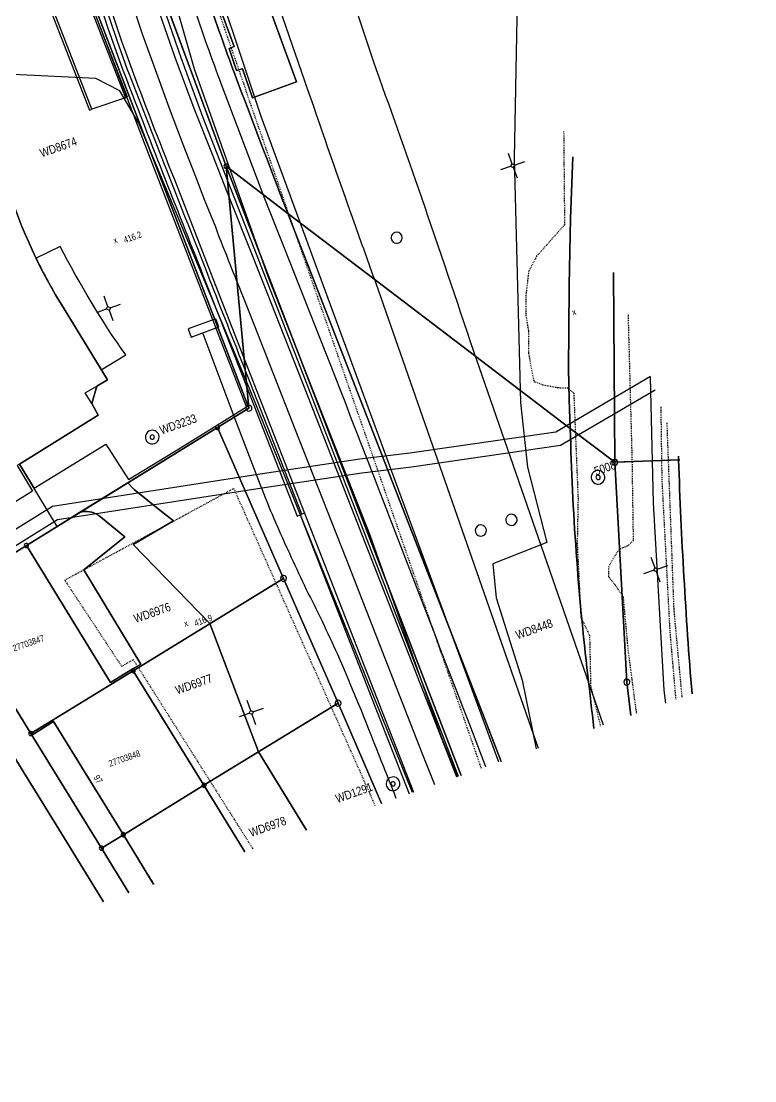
# Model space of a CAD drawing. Header units: metres. Extents: x 679883 to 680199, y 245373 to 245682.
# Drawn here: x 680017.2 to 680102.8, y 245374.4 to 245498 of the extents above; entities that cross this region are included whole.
import ezdxf

# ---------------------------------------------------------------- set-up
doc = ezdxf.new("R2010")
doc.units = ezdxf.units.M
doc.linetypes.add('DASHDOT', pattern=[1, 0.5, -0.25, 0, -0.25])
doc.layers.add('6 Referenzdaten', color=7, linetype='Continuous')
doc.styles.add('Arial Narrow', font='ARIALN.TTF')

# ---------------------------------------------------------------- blocks, each defined once
blk = doc.blocks.new('B')
at = {"layer": '6 Referenzdaten', "color": 6, "linetype": 'Continuous'}
for points in [[(970.859756, -3122.70208, 0.052584), (482.959756, -4527.70208, 0.054153), (310.359756, -5805.70208, 0.062564), (435.159756, -7397.80208), (652.659756, -8426.90208), (512.759756, -8455.40208), (389.159756, -8627.60208), (413.259756, -8780.70208), (-639.040244, -9011.80208), (-572.940244, -9335.60208), (387.559756, -9127.20208), (495.859756, -9604.50208), (1191.259756, -9458.60208), (2077.859756, -9262.50208), (2042.159756, -7993.10208), (1980.759756, -5912.00208), (1926.759756, -3682.80208)], [(950.959756, -8224.40208, -0.034166), (653.859756, -6775.90208), (342.559756, -6813.00208, 0.022934), (435.159756, -7397.80208), (624.459756, -8292.70208), (950.959756, -8224.40208)]]:
    blk.add_lwpolyline(points, format="xyb", dxfattribs=at)
blk = doc.blocks.new('B-3')
at = {"layer": '6 Referenzdaten', "color": 4, "linetype": 'Continuous'}
for points in [[(2018.320321, -14153.562725), (1932.359756, -12878.60208), (1817.959756, -11296.10208), (1678.659756, -9377.90208), (478.859756, -9638.50208), (520.659756, -9738.60208), (737.659756, -10084.70208), (832.159756, -10235.50208), (295.159756, -10338.70208), (832.759756, -11506.90208), (867.259756, -13106.20208), (1092.469959, -14153.562725)], [(-798.8229, -14153.562725), (-939.940244, -13492.10208), (-1266.640244, -11975.50208), (-1558.540244, -12040.40208), (-1233.140244, -13555.20208), (-1105.056407, -14153.562725)]]:
    blk.add_lwpolyline(points, dxfattribs=at)
blk.add_lwpolyline([(-85.540244, -11683.40208), (-345.940244, -10425.10208), (235.059756, -10223.40208), (30.959756, -9886.10208, 0.250449), (-169.340244, -9779.30208), (-469.040244, -9844.40208), (-881.540244, -9934.00208), (-491.240244, -11768.10208), (-198.140244, -11706.70208), (-85.540244, -11683.40208)], format="xyb", dxfattribs=at)
blk = doc.blocks.new('B-5')
at = {"layer": '6 Referenzdaten', "color": 4, "char_height": 100, "width": 464.1, "attachment_point": 5, "style": 'Arial Narrow'}
for s, insert in [('WD8674', (1018.259756, -5676.40208)), ('WD6976', (239.959756, -11162.70208)), ('WD6977', (419.459756, -12110.90208)), ('WD8448', (4375.959756, -12827.50208)), ('WD6978', (677.659756, -13964.70208))]:
    blk.add_mtext(s, dxfattribs=dict(at, insert=insert))
blk = doc.blocks.new('B-7')
at = {"layer": '6 Referenzdaten', "color": 4, "char_height": 100, "attachment_point": 7, "style": 'Arial Narrow'}
for s, insert, width in [('WD3233', (1035.712697, -9240.785642), 464.1), ('5008', (5653.623392, -11380.50208), 264.6), ('WD1291', (1535.583285, -13977.785642), 464.1)]:
    blk.add_mtext(s, dxfattribs=dict(at, insert=insert, width=width))
blk = doc.blocks.new('B-9')
at = {"layer": '6 Referenzdaten', "color": 4, "linetype": 'Continuous'}
for points in [[(6635.422543, -7783.183533), (6371.759756, -8453.20208), (6100.159756, -9178.70208), (5918.359756, -9672.00208), (5768.459756, -10094.10208), (5654.359756, -10437.20208), (5553.559756, -10760.00208), (5910.159756, -11304.50208), (6635.422543, -9211.086908)], [(-1418.531867, -14153.562725), (-1629.740244, -13180.60208), (-2306.640244, -10061.20208), (-3604.440244, -9660.00208), (-2960.640244, -12668.50208), (-2640.899018, -14153.562725)], [(-1105.056407, -14153.562725), (-1233.140244, -13555.20208), (-1558.540244, -12040.40208), (-1562.940244, -12019.80208), (-1960.240244, -10168.30208), (-2306.640244, -10061.20208), (-1629.740244, -13180.60208), (-1418.531867, -14153.562725)]]:
    blk.add_lwpolyline(points, dxfattribs=at)
blk.add_lwpolyline([(5103.27559, -14153.562725), (5189.159756, -13769.80208), (5910.159756, -11304.50208), (5553.559756, -10760.00208, 0.02332), (4786.159756, -13546.20208, 0.001121), (4646.943562, -14153.562725)], format="xyb", dxfattribs=at)
blk = doc.blocks.new('B-10')
at = {"layer": '6 Referenzdaten', "color": 4, "linetype": 'Continuous'}
blk.add_lwpolyline([(6635.422543, -11485.544575, 0.000147), (6621.659756, -11526.70208, 0.011802), (5859.522798, -14153.562725)], format="xyb", dxfattribs=at)
blk = doc.blocks.new('B-11')
at = {"layer": '6 Referenzdaten', "color": 6, "linetype": 'Continuous'}
for points in [[(6635.422543, -9211.086908), (5910.159756, -11304.50208), (6013.059756, -11336.60208), (6025.959756, -11340.60208), (6621.659756, -11526.70208, -0.000147), (6635.422543, -11485.544575)], [(5859.522798, -14153.562725, -0.011802), (6621.659756, -11526.70208), (6025.959756, -11340.60208), (6013.059756, -11336.60208), (5910.159756, -11304.50208), (5189.159756, -13769.80208), (5103.27559, -14153.562725)]]:
    blk.add_lwpolyline(points, format="xyb", dxfattribs=at)
blk = doc.blocks.new('B-12')
at = {"layer": '6 Referenzdaten', "color": 9, "linetype": 'Continuous'}
for points in [[(3240.659756, -4656.60208, 0.007796), (3242.959756, -5618.60208, -0.00007), (3275.859756, -7042.80208, -0.000015), (3285.259756, -7296.70208), (4043.059756, -8453.70208), (4739.059756, -9516.40208), (5553.559756, -10760.00208), (5654.359756, -10437.20208), (5768.459756, -10094.10208), (5918.359756, -9672.00208), (6100.159756, -9178.70208), (6371.759756, -8453.20208), (6635.422543, -7783.183533)], [(4646.943562, -14153.562725, -0.001121), (4786.159756, -13546.20208, -0.02332), (5553.559756, -10760.00208), (4739.059756, -9516.40208), (4043.059756, -8453.70208), (3285.259756, -7296.70208), (3482.859756, -13624.40208), (3498.433324, -14153.562725)], [(1092.469959, -14153.562725), (867.259756, -13106.20208), (832.759756, -11506.90208), (295.159756, -10338.70208), (832.159756, -10235.50208), (737.659756, -10084.70208), (520.659756, -9738.60208), (478.859756, -9638.50208), (-169.340244, -9779.30208, -0.250449), (30.959756, -9886.10208), (235.059756, -10223.40208), (-345.940244, -10425.10208), (-85.540244, -11683.40208), (-198.140244, -11706.70208), (-194.040244, -11726.50208), (138.759756, -13261.90208), (330.469119, -14153.562725)]]:
    blk.add_lwpolyline(points, format="xyb", dxfattribs=at)
blk.add_lwpolyline([(3889.159756, -5884.30208), (3346.759756, -5888.00208), (3347.359756, -5528.80208), (3276.359756, -5525.40208), (3279.559756, -5255.60208), (3342.659756, -5253.90208), (3331.159756, -4260.10208), (3334.559756, -4263.70208), (3327.059756, -3351.70208), (3865.859756, -3349.80208), (3875.359756, -4385.90208), (3889.159756, -5884.30208)], dxfattribs=at)
blk = doc.blocks.new('B-13')
at = {"layer": '6 Referenzdaten', "color": 4, "linetype": 'Continuous'}
blk.add_lwpolyline([(1951.059756, -3690.80208), (2099.459756, -9288.00208), (2788.459756, -6538.10208), (3285.259756, -7296.70208, 0.000015), (3275.859756, -7042.80208, 0.00007), (3242.959756, -5618.60208, -0.007796), (3240.659756, -4656.60208, -0.013163)], format="xyb", dxfattribs=at)
blk.add_lwpolyline([(3498.433324, -14153.562725), (3482.859756, -13624.40208), (3285.259756, -7296.70208), (2788.459756, -6538.10208), (2099.459756, -9288.00208), (1678.659756, -9377.90208), (1817.959756, -11296.10208), (1932.359756, -12878.60208), (2018.320321, -14153.562725)], dxfattribs=at)
blk = doc.blocks.new('B-14')
at = {"layer": '6 Referenzdaten', "color": 6, "char_height": 75, "width": 396.9, "attachment_point": 5, "style": 'Arial Narrow'}
for s, insert in [('27703847', (-1239.140244, -11016.70208)), ('27703848', (-631.540244, -12657.50208))]:
    blk.add_mtext(s, dxfattribs=dict(at, insert=insert))
at = {"layer": '6 Referenzdaten', "color": 6, "insert": (-1001.040244, -12783.70208), "char_height": 74.99995, "width": 99.224934, "attachment_point": 5, "rotation": 281.970007, "style": 'Arial Narrow'}
blk.add_mtext('97', dxfattribs=at)
blk = doc.blocks.new('B-17')
at = {"layer": '6 Referenzdaten', "color": 6, "linetype": 'Continuous'}
for points in [[(5622.5185, 9759.471655), (5123.459756, 8754.19792, 0.029741), (4035.759756, 6297.09792, 0.024461), (3203.859756, 3741.29792, 0.02031), (2731.659756, 1850.49792, 0.018273), (2374.859756, -75.60208, 0.029687), (2035.659756, -4218.60208), (2027.259756, -4547.40208), (2027.959756, -5078.30208, 0.002999), (2111.659756, -7645.10208, 0.002427), (2156.759756, -9006.10208), (2210.859756, -10663.40208), (2245.759756, -10661.80208), (2333.659756, -13301.00208), (2361.637627, -14153.562725)], [(5801.037267, 9759.471655, 0.002782), (5156.459756, 8471.29792, 0.016063), (4363.659756, 6726.29792, 0.013126), (3827.159756, 5318.09792, 0.01278), (3392.159756, 3939.89792, 0.006967), (3091.059756, 2834.59792, 0.010888), (2790.259756, 1548.29792, 0.007298), (2593.659756, 535.29792, 0.013019), (2446.459756, -433.50208, 0.015108), (2193.659756, -2869.80208, 0.020047), (2128.059756, -5024.70208, 0.007122), (2168.259756, -6484.70208), (2204.959756, -7645.10208), (2238.459756, -8671.50208), (2300.359756, -10659.20208), (2388.759756, -13338.90208), (2415.77092, -14153.562725)], [(2949.112693, -14153.562725), (2948.159756, -14122.20208), (2892.359756, -12435.50208), (2790.259756, -9200.50208), (2731.759756, -7645.10208), (2701.259756, -6837.30208), (2685.559756, -6358.20208), (2663.959756, -5778.30208), (2652.159756, -5142.20208), (2653.559756, -4601.90208, -0.010588)], [(2160.059756, -7475.50208, -0.000667), (2081.659756, -5080.90208)], [(2203.759756, -8798.50208, 0.000606), (2165.859756, -7645.10208)]]:
    blk.add_lwpolyline(points, format="xyb", dxfattribs=at)
for points in [[(2759.559756, -4636.40208), (2788.459756, -6538.10208), (2819.959756, -7645.10208), (3005.618402, -14153.562725)], [(1533.659756, -5389.90208), (1486.959756, -3815.90208), (1525.659756, -3232.90208), (1495.059756, -3230.90208), (1456.359756, -3815.30208), (1503.159756, -5389.60208), (1533.659756, -5389.90208)], [(1974.159756, -5393.70208), (1927.559756, -3823.90208), (1964.759756, -3262.10208), (1938.059756, -3260.30208), (1900.759756, -3823.40208), (1947.459756, -5393.50208), (1974.159756, -5393.70208)], [(2079.759756, -4730.40208), (2086.959756, -4233.80208)], [(2715.259756, -5169.20208), (2719.959756, -4539.90208)], [(2081.659756, -5080.90208), (2079.759756, -4730.40208)], [(2726.259756, -5917.00208), (2715.259756, -5169.20208)], [(2747.959756, -6621.60208), (2726.259756, -5917.00208)], [(2780.959756, -7645.10208), (2747.959756, -6621.60208)], [(2165.859756, -7645.10208), (2160.059756, -7475.50208)], [(2830.359756, -9179.80208), (2780.959756, -7645.10208)], [(2083.859756, -8277.70208), (2082.759756, -8177.20208), (1740.059756, -8180.80208), (1741.159756, -8281.20208), (2083.859756, -8277.70208)], [(2268.459756, -10660.70208), (2203.759756, -8798.50208)], [(2956.859756, -13652.90208), (2830.359756, -9179.80208)], [(2268.459756, -10660.70208), (2245.759756, -10661.80208)], [(2300.359756, -10659.20208), (2268.459756, -10660.70208)], [(2970.330289, -14153.562725), (2956.859756, -13652.90208)]]:
    blk.add_lwpolyline(points, dxfattribs=at)
blk = doc.blocks.new('B-18')
at = {"layer": '6 Referenzdaten', "color": 9, "linetype": 'Continuous'}
for points in [[(5881.200558, 9759.471655, 0.001202), (5811.959756, 9512.69792, 0.004445), (5565.759756, 8612.39792, 0.007536), (5363.359756, 7817.09792, 0.019527), (4679.059756, 4441.89792, 0.014498), (4325.859756, 2014.19792, 0.022759), (4041.559756, -2190.60208, 0.008923), (3992.959756, -4768.00208), (3987.859756, -5345.20208), (3983.059756, -6012.00208, 0.002633), (3976.759756, -7645.10208, 0.001186), (3979.659756, -8404.20208), (3956.501075, -14153.562725)], [(4763.015479, -14153.562726), (4790.959756, -9539.70208, 0.003219), (4816.459756, -7645.10208, 0.002901), (4816.359756, -5956.10208, 0.004015), (4853.459756, -2793.10208), (4874.959756, -2132.40208), (4887.159756, -1749.90208, -0.014323), (5017.759756, 456.09792, -0.012839), (5226.759756, 2511.69792, -0.014174), (5658.859756, 5227.59792, -0.014893), (6194.759756, 7745.79792, -0.008685), (6635.422543, 9406.465312)], [(4385.559756, -7921.00208, 1.031218), (4391.559756, -8050.80208, 0.969727), (4385.559756, -7921.00208)], [(4171.959756, -11470.40208, 0.96878), (4168.959756, -11600.30208, 1.032226), (4171.959756, -11470.40208)], [(4552.059756, -11601.60208, 1), (4550.159756, -11471.60208, 1), (4552.059756, -11601.60208)]]:
    blk.add_lwpolyline(points, format="xyb", dxfattribs=at)
blk = doc.blocks.new('B-21')
at = {"layer": '6 Referenzdaten', "color": 4, "linetype": 'Continuous'}
for points in [[(6635.422543, -10500.343054), (5381.359756, -10744.30208), (3691.859756, -10408.00208), (3118.859756, -10281.50208), (1965.159756, -10057.60208), (-441.540244, -9605.50208), (-1698.640244, -9880.20208), (-2254.640244, -9866.10208), (-3654.740244, -9550.30208), (-5143.040244, -9399.70208), (-5405.140244, -9499.40208), (-5628.340244, -9676.10208), (-5767.840244, -9956.90208), (-7639.940244, -14083.70208), (-7686.762225, -14153.562725)], [(-7495.848431, -14153.562725), (-5624.640244, -10028.10208), (-5501.140244, -9779.50208), (-5325.140244, -9640.20208), (-5121.440244, -9562.70208), (-3689.740244, -9706.50208), (-2275.340244, -10024.00208), (-1690.640244, -10042.20208), (-440.140244, -9768.90208), (1935.159756, -10214.70208), (3088.459756, -10438.50208), (3657.259756, -10564.20208), (5382.159756, -10907.10208), (6635.422543, -10663.296346)]]:
    blk.add_lwpolyline(points, dxfattribs=at)
blk = doc.blocks.new('B-22')
at = {"layer": '6 Referenzdaten', "color": 4, "linetype": 'Continuous'}
for points in [[(2677.839732, -14153.562725), (2665.159756, -13776.60208), (2625.259756, -12646.40208), (2583.859756, -11321.40208), (2526.959756, -9699.90208), (2479.959756, -8311.90208), (2469.159756, -8028.20208, -0.002339), (2452.059756, -7642.30208, -0.003174), (2436.559756, -7169.20208), (2421.859756, -6834.10208), (2412.659756, -6538.00208), (2401.159756, -6131.50208), (2392.259756, -5718.00208), (2387.359756, -5249.10208), (2385.459756, -4759.10208), (2390.359756, -4351.60208), (2400.459756, -3873.10208, -0.00218), (2433.759756, -3186.70208, -0.009896), (2511.459756, -2146.40208, -0.021422), (2882.359756, 658.89792, -0.016663), (3419.059756, 3028.79792, -0.031025), (4411.059756, 6110.39792, -0.024329), (5644.659756, 8907.89792)], [(3311.291247, -14153.562725), (3295.859756, -13629.70208, 0.000972), (3250.759756, -12087.50208), (3201.059756, -10338.00208, 0.00059), (3161.459756, -8977.50208), (3111.359756, -7645.10208), (3088.859756, -7048.10208), (3055.959756, -5622.50208, -0.007745), (3053.659756, -4654.10208, -0.013149), (3118.559756, -2988.40208, -0.015228), (3266.559756, -1438.30208, -0.019044), (3537.659756, 414.79792)], [(2201.976255, -14153.562725, 0.000079), (2192.759756, -13911.00208, 0.001303), (2180.159756, -13604.60208, 0.010228), (2117.259756, -12343.10208, 0.01306), (2025.859756, -11501.60208, -0.005498), (1987.059756, -11099.90208, -0.005837), (1946.359756, -10602.20208, -0.006607), (1925.559756, -10178.70208), (1905.559756, -9322.10208), (1884.959756, -8291.50208)]]:
    blk.add_lwpolyline(points, format="xyb", dxfattribs=at)
blk = doc.blocks.new('B-23')
at = {"layer": '6 Referenzdaten', "color": 6, "linetype": 'Continuous'}
for points in [[(1947.459756, -5393.50208), (1533.659756, -5389.90208)], [(-639.040244, -9011.80208), (-673.340244, -9017.90208), (-603.840244, -9360.90208), (-840.340244, -9412.40208), (-1273.040244, -9505.90208), (-1444.340244, -8693.50208), (-1627.840244, -7842.80208)], [(389.159756, -8627.60208), (356.859756, -8483.40208), (512.759756, -8455.40208)]]:
    blk.add_lwpolyline(points, dxfattribs=at)
blk = doc.blocks.new('B-24')
at = {"layer": '6 Referenzdaten', "color": 6, "linetype": 'Continuous'}
for points in [[(5607.420958, 9759.471655), (5110.959756, 8764.39792), (4543.159756, 7543.39792), (4035.759756, 6297.09792), (3587.659756, 5028.79792), (3203.859756, 3741.29792), (2949.159756, 2804.59792), (2731.659756, 1850.49792), (2540.159756, 890.79792), (2374.859756, -75.60208), (2327.559756, -50.30208), (2101.359756, -2228.60208), (1951.059756, -3690.80208), (2099.459756, -9288.00208), (1678.659756, -9377.90208), (1817.959756, -11296.10208), (1932.359756, -12878.60208), (2018.320321, -14153.562725)], [(6635.422543, 8582.560046), (6474.359756, 8459.69792), (6056.359756, 7676.69792), (5317.859756, 6083.19792), (4670.959756, 4450.99792), (4123.459756, 2786.19792), (3798.259756, 2873.59792), (3367.359756, 1022.39792), (3053.859756, -851.10208), (2853.659756, -2739.00208), (2765.559756, -4638.30208), (2788.459756, -6538.10208), (3005.636921, -14153.562725)], [(5103.276818, -14153.562725), (5189.159756, -13769.80208), (5910.159756, -11304.50208), (6635.422543, -9211.086908)], [(6635.422543, -9211.086908), (5910.159756, -11304.50208), (6635.422543, -11531.033933)], [(1817.959756, -11296.10208), (1678.659756, -9377.90208), (-881.540244, -9934.00208), (-1616.140244, -10093.50208), (-1960.240244, -10168.30208), (-1562.940244, -12019.80208), (-194.040244, -11726.50208), (1817.959756, -11296.10208)], [(-1105.056407, -14153.562725), (-1233.140244, -13555.20208), (-1562.940244, -12019.80208), (-1960.240244, -10168.30208), (-3931.040244, -9559.00208), (-3468.340244, -11714.60208), (-3080.640244, -13524.30208), (-2945.451904, -14153.562725)], [(1932.359756, -12878.60208), (1817.959756, -11296.10208), (-194.040244, -11726.50208), (-1562.940244, -12019.80208), (-1233.140244, -13555.20208), (-939.940244, -13492.10208), (138.759756, -13261.90208), (1932.359756, -12878.60208)], [(6635.422543, -11531.033933), (5910.159756, -11304.50208), (5189.159756, -13769.80208), (5103.276818, -14153.562725)], [(2018.320321, -14153.562725), (1932.359756, -12878.60208), (138.759756, -13261.90208), (-939.940244, -13492.10208), (-1233.140244, -13555.20208), (-1105.056407, -14153.562725)]]:
    blk.add_lwpolyline(points, dxfattribs=at)
for points in [[(3005.636921, -14153.562725), (2788.459756, -6538.10208), (2765.559756, -4638.30208), (2853.659756, -2739.00208), (3053.859756, -851.10208), (3367.359756, 1022.39792), (3798.259756, 2873.59792), (3805.759756, 2977.69792), (3727.659756, 2984.59792, -0.027439), (4722.059756, 6066.79792, -0.027028), (6025.059756, 8976.29792), (6442.602538, 9759.471655)], [(2099.459756, -9288.00208), (1951.059756, -3690.80208), (2101.359756, -2228.60208), (-697.040244, -728.00208), (-1359.240244, -2096.10208, 0.081957), (-2193.240244, -4919.70208, 0.081953), (-2076.140244, -7861.60208), (-1619.540244, -10076.90208), (-1616.140244, -10093.50208), (-881.540244, -9934.00208), (1678.659756, -9377.90208), (2099.459756, -9288.00208)]]:
    blk.add_lwpolyline(points, format="xyb", dxfattribs=at)
blk = doc.blocks.new('B-25')
at = {"layer": '6 Referenzdaten', "color": 3, "linetype": 'DASHDOT'}
blk.add_lwpolyline([(3254.449448, -14153.562725), (3301.559756, -5766.80208, -0.003622), (3332.159756, -3061.30208, -0.010504), (3437.959756, -357.60208, -0.040149), (4546.859756, 7356.39792), (2252.459756, 7723.99792)], format="xyb", dxfattribs=at)
blk.add_lwpolyline([(3254.449448, -14153.562725), (3301.559756, -5766.80208, -0.003622), (3332.159756, -3061.30208, -0.010504), (3437.959756, -357.60208, -0.040149), (4546.859756, 7356.39792), (2252.459756, 7723.99792)], format="xyb", dxfattribs=at)
blk.add_lwpolyline([(-1562.340244, -12019.60208), (-1268.940244, -11956.80208), (-797.648931, -14153.562725)], dxfattribs=at)
blk.add_lwpolyline([(-1562.340244, -12019.60208), (-1268.940244, -11956.80208), (-797.648931, -14153.562725)], dxfattribs=at)
blk = doc.blocks.new('B-27')
at = {"layer": '6 Referenzdaten', "color": 3, "linetype": 'DASHDOT'}
for points in [[(6635.422543, -7466.064831), (6281.859756, -8497.70208), (5850.459756, -8736.50208), (5706.259756, -8870.90208), (5579.659756, -9127.70208), (5504.659756, -9339.90208), (5473.059756, -9525.10208), (5386.059756, -9766.30208), (5336.359756, -10101.10208), (5426.559756, -10176.50208), (5579.659756, -10264.30208), (5680.659756, -10301.90208), (5728.659756, -10384.90208), (5365.659756, -11562.70208), (5180.959756, -12055.50208), (4936.059756, -12875.10208), (4960.759756, -13110.50208)], [(5813.059756, -12237.30208), (6113.659756, -11344.30208), (6635.422543, -9730.359431)], [(-595.040244, -10464.00208), (1619.259756, -10112.70208), (1928.859756, -13998.10208), (1937.575553, -14153.562725)], [(-595.040244, -10464.00208), (-304.040244, -11633.20208), (-150.640244, -11603.90208), (429.358629, -14153.562725)], [(5326.459756, -13433.80208), (5481.759756, -12822.40208), (5438.259756, -12653.90208), (5399.659756, -12545.90208), (5438.559756, -12431.80208), (5517.859756, -12360.10208), (5599.759756, -12296.30208), (5653.859756, -12274.30208), (5728.759756, -12274.80208), (5813.059756, -12237.30208)], [(4960.759756, -13110.60208), (4776.859756, -13669.20208), (4727.00577, -14153.562725)], [(5175.349745, -14153.562725), (5210.959756, -13979.70208), (5326.459756, -13433.80208)]]:
    blk.add_lwpolyline(points, dxfattribs=at)
blk = doc.blocks.new('B-28')
at = {"layer": '6 Referenzdaten', "color": 3, "char_height": 75, "width": 44.8875, "attachment_point": 7, "style": 'Arial Narrow'}
for insert in [(1261.150022, -6957.269154), (6024.650022, -9529.869154), (547.550022, -11447.969154)]:
    blk.add_mtext('x', dxfattribs=dict(at, insert=insert))
blk = doc.blocks.new('B-29')
at = {"layer": '6 Referenzdaten', "color": 3, "char_height": 75, "width": 223.65, "attachment_point": 7, "style": 'Arial Narrow'}
for s, insert in [('416.2', (1377.680613, -6992.829484)), ('416.9', (664.080613, -11483.529484))]:
    blk.add_mtext(s, dxfattribs=dict(at, insert=insert))
blk = doc.blocks.new('B-30')
at = {"layer": '6 Referenzdaten', "color": 3, "linetype": 'DASHDOT'}
blk.add_lwpolyline([(6635.422543, -11074.928047), (5987.959756, -13150.00208), (5734.15339, -14153.562725)], dxfattribs=at)
blk = doc.blocks.new('B-31')
at = {"layer": '6 Referenzdaten', "color": 3, "linetype": 'DASHDOT'}
blk.add_lwpolyline([(5661.933441, -14153.562725), (5863.559756, -13374.90208), (6364.159756, -11680.30208), (6635.422543, -10876.310405)], dxfattribs=at)
blk = doc.blocks.new('B-32')
at = {"layer": '6 Referenzdaten', "color": 4, "linetype": 'Continuous'}
for points in [[(3471.480048, -14153.562724), (3368.659756, -6126.10208), (3408.359756, -3927.60208), (3501.159756, -2317.90208), (3954.159756, 837.59792), (3455.359756, 970.19792), (3224.059756, -398.00208), (2986.659756, -2548.00208), (2814.759756, -5342.70208), (2821.359756, -7910.30208), (2933.259756, -11164.90208), (2933.459756, -13639.00208), (2956.446847, -14153.562725)], [(2404.179803, -14153.562725), (2181.659756, -9072.90208), (1996.859756, -5723.70208), (1914.559756, -5294.30208), (1696.659756, -5067.60208), (581.559756, -4610.00208), (226.959756, -4509.40208), (-956.240244, -4712.00208), (-1495.040244, -4688.00208), (-2721.740244, -5029.40208), (-4606.940244, -4828.20208)], [(6635.422543, -5844.965533), (5989.359756, -7567.70208), (5104.659756, -10282.30208), (4932.259756, -11018.70208), (4851.159756, -11924.90208), (4173.659756, -11947.60208), (4081.259756, -12336.30208), (4046.159756, -13342.10208), (3934.02386, -14153.562725)], [(5533.760798, -14153.562725), (5569.059756, -14006.00208), (6178.859756, -11901.00208), (6635.422543, -10508.028426)]]:
    blk.add_lwpolyline(points, dxfattribs=at)
blk = doc.blocks.new('LFP3BO')
at = {"layer": '6 Referenzdaten', "color": 6, "linetype": 'Continuous'}
for points in [[(5588.759756, -11405.50208, 1), (5748.759756, -11405.50208, 1), (5588.759756, -11405.50208)], [(5643.759756, -11405.50208, 1), (5693.759756, -11405.50208, 1), (5643.759756, -11405.50208)]]:
    blk.add_lwpolyline(points, format="xyb", dxfattribs=at)
blk = doc.blocks.new('LFP3BO-2')
at = {"layer": '6 Referenzdaten', "color": 6, "linetype": 'Continuous'}
for points in [[(2143.159756, -13981.00208, 1), (2303.159756, -13981.00208, 1), (2143.159756, -13981.00208)], [(2198.159756, -13981.00208, 1), (2248.159756, -13981.00208, 1), (2198.159756, -13981.00208)]]:
    blk.add_lwpolyline(points, format="xyb", dxfattribs=at)
blk = doc.blocks.new('LFP3BO-3')
at = {"layer": '6 Referenzdaten', "color": 6, "linetype": 'Continuous'}
for points in [[(843.359756, -9231.10208, 1), (1003.359756, -9231.10208, 1), (843.359756, -9231.10208)], [(898.359756, -9231.10208, 1), (948.359756, -9231.10208, 1), (898.359756, -9231.10208)]]:
    blk.add_lwpolyline(points, format="xyb", dxfattribs=at)
blk = doc.blocks.new('91')
at = {"layer": '6 Referenzdaten', "color": 4, "linetype": 'Continuous'}
for points in [[(-3118.640244, -5543.00208, -0.082899), (-2936.940244, -4661.10208, -0.045561), (-2491.140244, -3721.80208), (-2173.440244, -3131.90208), (-1638.340244, -2140.90208), (-1309.740244, -1528.80208, 0.057731), (-983.840244, -817.00208, -0.007818), (-940.340244, -677.90208), (-2140.940244, -430.90208, -0.000879), (-2413.340244, -924.20208), (-3351.840244, -2622.30208, -0.763759), (-3640.040244, -2590.00208, -0.000099), (-3644.440244, -2523.50208), (-3713.140244, -2645.60208), (-4509.540244, -4042.30208), (-4488.840244, -4406.60208, -0.127832), (-4767.640244, -5889.90208), (-5048.740244, -6535.20208), (-5302.340244, -7113.70208), (-5529.340244, -7645.10208), (-5602.140244, -7815.60208), (-5082.840244, -9249.30208, -0.282046), (-4151.340244, -9076.80208, -0.225917), (-3604.440244, -9660.00208), (-2306.640244, -10061.20208), (-2558.440244, -8795.50208), (-2719.540244, -8045.40208), (-2805.640244, -7645.10208), (-2935.040244, -7042.90208), (-3065.140244, -6415.10208, -0.056536), (-3118.640244, -5543.00208)], [(-3308.240244, -3342.20208, -0.012741), (-2664.040244, -2133.80208, -0.029643), (-2409.240244, -1730.10208, -0.31262), (-2342.040244, -1714.30208, -0.438009), (-2312.740244, -1796.40208, -0.017201), (-2511.840244, -2243.40208, -0.012503), (-3072.340244, -3279.10208, -0.007395), (-3348.640244, -3721.70208, -0.385024), (-3422.640244, -3737.40208, -0.405369), (-3452.340244, -3667.10208, -0.02054), (-3308.240244, -3342.20208)], [(-4857.840244, -7645.10208, -0.022215), (-4514.640244, -6835.30208), (-4332.540244, -6422.30208, -0.362206), (-4209.940244, -6366.10208, -0.474643), (-4150.040244, -6515.20208), (-4504.440244, -7288.10208, -0.01226), (-4671.640244, -7645.10208, -0.016664), (-4922.340244, -8107.90208, -1), (-5012.540244, -8072.10208), (-4871.140244, -7680.20208, -0.003435), (-4857.840244, -7645.10208)], [(-3470.340244, -7645.10208, -0.037882), (-3550.240244, -7199.10208, -0.95146), (-3391.840244, -7164.20208, -0.058182), (-3265.040244, -7645.10208, -0.022099), (-3246.440244, -7835.10208, -0.870473), (-3401.240244, -7875.00208, -0.019511), (-3470.340244, -7645.10208)], [(-4531.240244, -8267.10208), (-4256.140244, -7645.10208), (-4064.240244, -7211.40208, -0.293405), (-4016.040244, -7177.00208, -0.38805), (-3969.640244, -7217.80208), (-3879.140244, -7645.10208), (-3711.240244, -8437.70208, -0.667787), (-3843.140244, -8557.90208, 0.113104), (-4438.040244, -8425.60208, -0.664878), (-4531.240244, -8267.10208)]]:
    blk.add_lwpolyline(points, format="xyb", dxfattribs=at)
blk = doc.blocks.new('GPM-12')
at = {"layer": '6 Referenzdaten', "color": 6, "linetype": 'Continuous'}
blk.add_lwpolyline([(5189.159756, -13734.80208, 1), (5189.159756, -13804.80208, 1), (5189.159756, -13734.80208)], format="xyb", dxfattribs=at)
blk = doc.blocks.new('GPBOL-42')
at = {"layer": '6 Referenzdaten', "color": 6, "linetype": 'Continuous'}
blk.add_lwpolyline([(-1233.140244, -13530.20208, 1), (-1233.140244, -13580.20208, 1), (-1233.140244, -13530.20208)], format="xyb", dxfattribs=at)
blk = doc.blocks.new('GPBOL-43')
at = {"layer": '6 Referenzdaten', "color": 6, "linetype": 'Continuous'}
blk.add_lwpolyline([(-939.940244, -13467.10208, 1), (-939.940244, -13517.10208, 1), (-939.940244, -13467.10208)], format="xyb", dxfattribs=at)
blk = doc.blocks.new('GPBOL-44')
at = {"layer": '6 Referenzdaten', "color": 6, "linetype": 'Continuous'}
blk.add_lwpolyline([(138.759756, -13236.90208, 1), (138.759756, -13286.90208, 1), (138.759756, -13236.90208)], format="xyb", dxfattribs=at)
blk = doc.blocks.new('GPM-13')
at = {"layer": '6 Referenzdaten', "color": 6, "linetype": 'Continuous'}
blk.add_lwpolyline([(1932.359756, -12843.60208, 1), (1932.359756, -12913.60208, 1), (1932.359756, -12843.60208)], format="xyb", dxfattribs=at)
blk = doc.blocks.new('GPBOL-45')
at = {"layer": '6 Referenzdaten', "color": 6, "linetype": 'Continuous'}
blk.add_lwpolyline([(-1562.940244, -11994.80208, 1), (-1562.940244, -12044.80208, 1), (-1562.940244, -11994.80208)], format="xyb", dxfattribs=at)
blk = doc.blocks.new('GPBOL-46')
at = {"layer": '6 Referenzdaten', "color": 6, "linetype": 'Continuous'}
blk.add_lwpolyline([(-194.040244, -11701.50208, 1), (-194.040244, -11751.50208, 1), (-194.040244, -11701.50208)], format="xyb", dxfattribs=at)
blk = doc.blocks.new('GPM-14')
at = {"layer": '6 Referenzdaten', "color": 6, "linetype": 'Continuous'}
blk.add_lwpolyline([(5910.159756, -11269.50208, 1), (5910.159756, -11339.50208, 1), (5910.159756, -11269.50208)], format="xyb", dxfattribs=at)
blk = doc.blocks.new('GPM-15')
at = {"layer": '6 Referenzdaten', "color": 6, "linetype": 'Continuous'}
blk.add_lwpolyline([(1817.959756, -11261.10208, 1), (1817.959756, -11331.10208, 1), (1817.959756, -11261.10208)], format="xyb", dxfattribs=at)
blk = doc.blocks.new('GPBOL-49')
at = {"layer": '6 Referenzdaten', "color": 6, "linetype": 'Continuous'}
blk.add_lwpolyline([(-881.540244, -9909.00208, 1), (-881.540244, -9959.00208, 1), (-881.540244, -9909.00208)], format="xyb", dxfattribs=at)
blk = doc.blocks.new('GPBOL-50')
at = {"layer": '6 Referenzdaten', "color": 6, "linetype": 'Continuous'}
blk.add_lwpolyline([(1678.659756, -9352.90208, 1), (1678.659756, -9402.90208, 1), (1678.659756, -9352.90208)], format="xyb", dxfattribs=at)
blk = doc.blocks.new('GPM-16')
at = {"layer": '6 Referenzdaten', "color": 6, "linetype": 'Continuous'}
blk.add_lwpolyline([(2099.459756, -9253.00208, 1), (2099.459756, -9323.00208, 1), (2099.459756, -9253.00208)], format="xyb", dxfattribs=at)
blk = doc.blocks.new('GPBOL-52')
at = {"layer": '6 Referenzdaten', "color": 6, "linetype": 'Continuous'}
blk.add_lwpolyline([(2788.459756, -6513.10208, 1), (2788.459756, -6563.10208, 1), (2788.459756, -6513.10208)], format="xyb", dxfattribs=at)
blk = doc.blocks.new('118')
at = {"layer": '6 Referenzdaten', "color": 3, "linetype": 'DASHDOT'}
blk.add_lwpolyline([(-1959.540244, -10168.10208), (-1562.340244, -12019.60208)], dxfattribs=at)
blk.add_lwpolyline([(-1959.540244, -10168.10208), (-1562.340244, -12019.60208)], dxfattribs=at)
blk = doc.blocks.new('NETZKR-6')
at = {"layer": '6 Referenzdaten', "color": 8, "linetype": 'Continuous'}
for points in [[(942.459756, -12625.10208), (942.459756, -12495.10208)], [(922.459756, -12645.10208), (792.459756, -12645.10208)], [(942.459756, -12665.10208), (942.459756, -12795.10208)], [(962.459756, -12645.10208), (1092.459756, -12645.10208)]]:
    blk.add_lwpolyline(points, dxfattribs=at)
blk.add_circle((942.459756, -12645.10208), 20, dxfattribs=at)
blk = doc.blocks.new('NETZKR-7')
at = {"layer": '6 Referenzdaten', "color": 8, "linetype": 'Continuous'}
for points in [[(942.459756, -7625.10208), (942.459756, -7495.10208)], [(922.459756, -7645.10208), (792.459756, -7645.10208)], [(942.459756, -7665.10208), (942.459756, -7795.10208)], [(962.459756, -7645.10208), (1092.459756, -7645.10208)]]:
    blk.add_lwpolyline(points, dxfattribs=at)
blk.add_circle((942.459756, -7645.10208), 20, dxfattribs=at)
blk = doc.blocks.new('NETZKR-11')
at = {"layer": '6 Referenzdaten', "color": 8, "linetype": 'Continuous'}
for points in [[(5942.459756, -12625.10208), (5942.459756, -12495.10208)], [(5922.459756, -12645.10208), (5792.459756, -12645.10208)], [(5942.459756, -12665.10208), (5942.459756, -12795.10208)], [(5962.459756, -12645.10208), (6092.459756, -12645.10208)]]:
    blk.add_lwpolyline(points, dxfattribs=at)
blk.add_circle((5942.459756, -12645.10208), 20, dxfattribs=at)
blk = doc.blocks.new('NETZKR-12')
at = {"layer": '6 Referenzdaten', "color": 8, "linetype": 'Continuous'}
for points in [[(5942.459756, -7625.10208), (5942.459756, -7495.10208)], [(5922.459756, -7645.10208), (5792.459756, -7645.10208)], [(5942.459756, -7665.10208), (5942.459756, -7795.10208)], [(5962.459756, -7645.10208), (6092.459756, -7645.10208)]]:
    blk.add_lwpolyline(points, dxfattribs=at)
blk.add_circle((5942.459756, -7645.10208), 20, dxfattribs=at)
blk = doc.blocks.new('B-35')
at = {"layer": '6 Referenzdaten', "color": 3, "linetype": 'Continuous'}
for points in [[(435.159756, -7397.80208, -0.062564), (310.359756, -5805.70208, -0.054153), (482.959756, -4527.70208, -0.052584), (970.859756, -3122.70208)], [(-1503.140244, -3022.00208, 0.029407), (-1790.740244, -4000.80208, 0.0366), (-1996.340244, -5306.70208, 0.016465), (-2029.940244, -5926.00208, 0.040864), (-1967.540244, -7159.30208, 0.025957), (-1867.140244, -7821.90208, 0.022068), (-1770.440244, -8298.30208), (-1396.640244, -10045.80208), (-881.540244, -9934.00208), (-469.040244, -9844.40208), (-639.040244, -9011.80208), (413.259756, -8780.70208), (389.159756, -8627.60208), (512.759756, -8455.40208), (652.659756, -8426.90208), (435.159756, -7397.80208)]]:
    blk.add_lwpolyline(points, format="xyb", dxfattribs=at)
for points in [[(3889.159756, -5884.30208), (3875.359756, -4385.90208), (3865.859756, -3349.80208), (3327.059756, -3351.70208), (3334.559756, -4263.70208), (3331.159756, -4260.10208), (3342.659756, -5253.90208), (3279.559756, -5255.60208), (3276.359756, -5525.40208), (3347.359756, -5528.80208), (3346.759756, -5888.00208), (3889.159756, -5884.30208)], [(-491.240244, -11768.10208), (-881.540244, -9934.00208), (-1396.640244, -10045.80208), (-1616.140244, -10093.50208), (-1960.240244, -10168.30208), (-1562.940244, -12019.80208), (-194.040244, -11726.50208), (-198.140244, -11706.70208), (-491.240244, -11768.10208)], [(138.759756, -13261.90208), (-194.040244, -11726.50208), (-1562.940244, -12019.80208), (-1558.540244, -12040.40208), (-1266.640244, -11975.50208), (-939.940244, -13492.10208), (138.759756, -13261.90208)], [(330.469119, -14153.562725), (138.759756, -13261.90208), (-939.940244, -13492.10208), (-798.8229, -14153.562725)]]:
    blk.add_lwpolyline(points, dxfattribs=at)
blk = doc.blocks.new('A$C67BD5B28')
at = {"layer": '6 Referenzdaten'}
for name in ['B-9', 'B-12', 'B-24', 'B-25', 'B-27', 'B-35', 'B-14', 'B-17', 'B-3', 'B-11', 'B-13', 'B-22', 'B-18', 'B-7', 'B-5', 'B-29', 'B-28', 'B-23', 'B-32', 'B', '91', 'GPBOL-52', 'NETZKR-7', 'NETZKR-12', 'LFP3BO-3', 'GPM-16', 'B-21', 'GPBOL-50', 'GPBOL-49', '118', 'B-31', 'B-30', 'GPM-15', 'GPM-14', 'LFP3BO', 'B-10', 'GPBOL-46', 'GPBOL-45', 'NETZKR-6', 'NETZKR-11', 'GPM-13', 'GPBOL-44', 'GPBOL-42', 'GPBOL-43', 'GPM-12', 'LFP3BO-2']:
    blk.add_blockref(name, (8215.69616, 14153.56272), dxfattribs=at)

msp = doc.modelspace()

# ---------------------------------------------------------------- block references
at = {"xscale": 0.01, "yscale": 0.01, "zscale": 0.01, "rotation": 19.46499704376711}
msp.add_blockref('A$C67BD5B28', (679962.76, 245372.63), dxfattribs=at)

doc.saveas('drawing.dxf')
